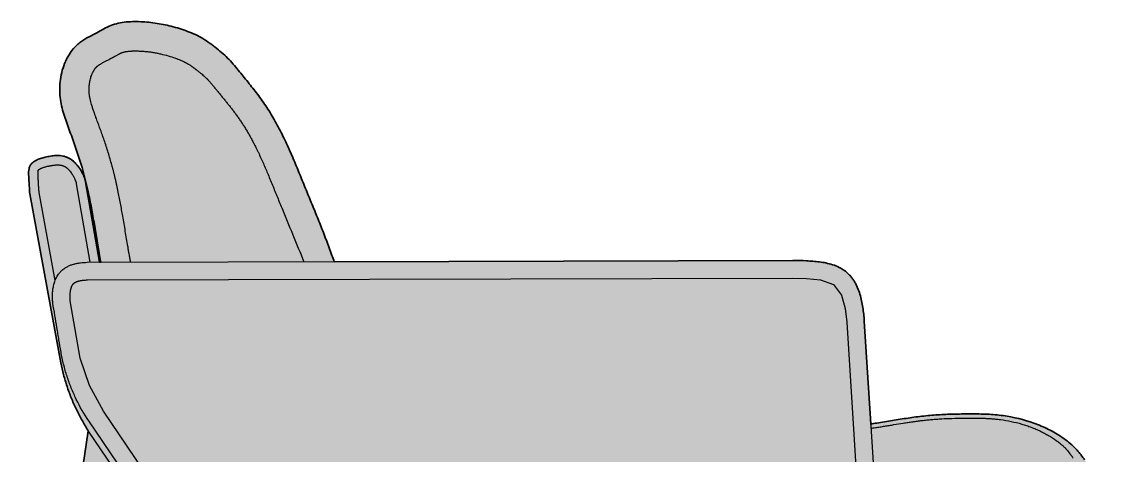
# Model space of a CAD drawing. Header units: millimetres. Extents: x 0 to 6384, y -1474 to 740.
# Drawn here: x 4554 to 5474, y 370 to 740 of the extents above; entities that cross this region are included whole.
import ezdxf

# ---------------------------------------------------------------- set-up
doc = ezdxf.new("R2010")
doc.units = ezdxf.units.MM
doc.layers.add('Blocks', color=7, linetype='Continuous')
doc.layers.add('Blocks$Fill', color=7, linetype='Continuous', true_color=0xffffff)
doc.layers.add('Blocks$Inner', color=7, linetype='Continuous', lineweight=25, true_color=0x007f00)
doc.layers.add('Blocks$Outline', color=7, linetype='Continuous', lineweight=35, true_color=0xff3f3f)

# ---------------------------------------------------------------- blocks, each defined once
blk = doc.blocks.new('Lissoni Sofa Side')
at = {"layer": 'Blocks$Fill'}
h = blk.add_hatch(color=256, dxfattribs=at)
h.paths.add_polyline_path([(-858.28, 731.86), (-861.68, 733.03), (-865.1, 734.1), (-868.53, 735.08), (-871.98, 735.96), (-875.44, 736.75), (-878.9, 737.45), (-882.37, 738.04), (-885.85, 738.54), (-889.34, 738.94), (-892.83, 739.24), (-896.32, 739.43), (-899.82, 739.52), (-903.33, 739.49), (-905.08, 739.43), (-906.83, 739.33), (-908.58, 739.19), (-910.32, 739.01), (-912.04, 738.78), (-913.74, 738.49), (-914.58, 738.33), (-915.41, 738.15), (-916.24, 737.96), (-917.05, 737.75), (-917.86, 737.53), (-918.66, 737.29), (-919.44, 737.04), (-920.22, 736.77), (-921, 736.48), (-921.76, 736.17), (-922.52, 735.86), (-923.27, 735.52), (-924.75, 734.82), (-926.23, 734.08), (-938.63, 727.49), (-942.06, 725.59), (-943.8, 724.56), (-945.53, 723.45), (-946.39, 722.86), (-947.25, 722.26), (-948.09, 721.63), (-948.92, 720.98), (-949.74, 720.3), (-950.53, 719.6), (-951.31, 718.87), (-952.07, 718.11), (-952.8, 717.33), (-953.51, 716.53), (-954.2, 715.7), (-954.87, 714.85), (-955.52, 713.99), (-956.14, 713.1), (-956.73, 712.2), (-957.31, 711.29), (-957.86, 710.37), (-958.39, 709.44), (-958.89, 708.51), (-959.38, 707.57), (-959.83, 706.63), (-960.27, 705.69), (-960.68, 704.74), (-961.08, 703.8), (-961.45, 702.85), (-961.81, 701.9), (-962.15, 700.95), (-962.46, 699.99), (-962.76, 699.04), (-963.04, 698.07), (-963.31, 697.11), (-963.55, 696.15), (-964, 694.21), (-964.37, 692.26), (-964.68, 690.3), (-964.92, 688.35), (-965.1, 686.39), (-965.21, 684.44), (-965.27, 682.5), (-965.26, 680.57), (-965.2, 678.65), (-965.08, 676.75), (-964.9, 674.87), (-964.67, 673.01), (-964.38, 671.18), (-964.05, 669.37), (-963.68, 667.59), (-963.26, 665.83), (-962.81, 664.09), (-962.33, 662.38), (-961.29, 659), (-959, 652.34), (-951.72, 632.22), (-949.44, 625.44), (-947.3, 618.64), (-945.33, 611.84), (-943.52, 605.02), (-941.86, 598.17), (-940.34, 591.27), (-937.62, 577.3), (-930.29, 534.33), (-931.41, 534.33), (-943.31, 602.96), (-943.59, 604.09), (-943.91, 605.21), (-944.27, 606.33), (-944.67, 607.43), (-944.89, 607.98), (-945.11, 608.53), (-945.35, 609.07), (-945.59, 609.62), (-945.85, 610.16), (-946.12, 610.69), (-946.4, 611.23), (-946.69, 611.76), (-946.99, 612.28), (-947.3, 612.8), (-947.61, 613.31), (-947.94, 613.82), (-948.62, 614.8), (-949.31, 615.75), (-950.01, 616.65), (-950.72, 617.51), (-951.45, 618.34), (-951.83, 618.75), (-952.21, 619.16), (-952.61, 619.55), (-953.01, 619.95), (-953.43, 620.33), (-953.85, 620.71), (-954.3, 621.08), (-954.76, 621.45), (-955.25, 621.81), (-955.51, 621.99), (-955.77, 622.17), (-956.04, 622.34), (-956.32, 622.52), (-956.6, 622.69), (-956.89, 622.85), (-957.17, 623), (-957.45, 623.15), (-958.01, 623.42), (-958.57, 623.68), (-959.14, 623.91), (-959.6, 624.08), (-959.95, 624.21), (-960.31, 624.33), (-960.89, 624.51), (-961.47, 624.66), (-962.06, 624.81), (-962.64, 624.93), (-963.23, 625.04), (-963.82, 625.13), (-964.4, 625.2), (-964.99, 625.26), (-965.58, 625.31), (-966.16, 625.33), (-966.75, 625.35), (-967.33, 625.35), (-967.35, 625.35), (-967.37, 625.35), (-968.15, 625.33), (-968.93, 625.29), (-969.65, 625.23), (-970.81, 625.11), (-971.95, 624.96), (-974.22, 624.6), (-976.44, 624.19), (-977.53, 623.96), (-978.6, 623.71), (-979.62, 623.45), (-980.61, 623.16), (-981.57, 622.85), (-982.52, 622.52), (-983, 622.34), (-983.49, 622.14), (-983.98, 621.93), (-984.48, 621.71), (-985, 621.46), (-985.52, 621.2), (-986.05, 620.91), (-986.59, 620.6), (-986.94, 620.38), (-987.28, 620.16), (-987.46, 620.04), (-987.51, 620), (-987.82, 619.77), (-988.13, 619.54), (-988.43, 619.29), (-988.58, 619.16), (-988.72, 619.03), (-988.97, 618.8), (-989.09, 618.68), (-989.21, 618.56), (-989.32, 618.43), (-989.44, 618.3), (-989.55, 618.17), (-989.66, 618.04), (-989.77, 617.91), (-989.87, 617.77), (-989.97, 617.63), (-990.07, 617.49), (-990.17, 617.35), (-990.26, 617.2), (-990.35, 617.06), (-990.43, 616.91), (-990.51, 616.76), (-990.59, 616.6), (-990.67, 616.44), (-990.74, 616.29), (-990.81, 616.13), (-990.88, 615.96), (-990.94, 615.8), (-991, 615.64), (-991.11, 615.3), (-991.21, 614.97), (-991.3, 614.63), (-991.38, 614.28), (-991.45, 613.94), (-991.52, 613.59), (-991.57, 613.24), (-991.61, 612.9), (-991.65, 612.55), (-991.68, 612.2), (-991.72, 611.5), (-991.75, 610.81), (-991.75, 610.12), (-991.73, 608.78), (-991.29, 600.45), (-990.76, 592.78), (-964.46, 448.48), (-963.28, 443.41), (-961.98, 438.4), (-960.57, 433.44), (-959.04, 428.52), (-957.36, 423.62), (-956.45, 421.19), (-955.5, 418.78), (-954.51, 416.39), (-953.47, 414.01), (-951.29, 409.33), (-949, 404.73), (-946.6, 400.18), (-944.09, 395.65), (-941.45, 391.14), (-941.07, 390.58), (-997.71, 3.57), (-971.99, -0.2), (-959.28, 86.59), (-173.95, 88.99), (-169.19, 0), (-143.22, 1.39), (-154.48, 211.92), (-153.5, 212.02), (-152.79, 212.11), (-152.09, 212.22), (-151.4, 212.34), (-150.71, 212.48), (-150.04, 212.64), (-149.37, 212.8), (-148.71, 212.99), (-148.05, 213.19), (-147.4, 213.4), (-146.76, 213.63), (-146.13, 213.87), (-145.51, 214.13), (-144.89, 214.4), (-144.29, 214.69), (-143.69, 214.99), (-143.1, 215.3), (-142.53, 215.63), (-141.96, 215.97), (-141.4, 216.33), (-140.84, 216.7), (-140.3, 217.08), (-139.76, 217.48), (-139.24, 217.9), (-138.72, 218.32), (-138.22, 218.76), (-137.73, 219.2), (-137.25, 219.66), (-136.78, 220.12), (-136.33, 220.59), (-135.9, 221.07), (-135.47, 221.55), (-135.07, 222.05), (-134.67, 222.55), (-134.29, 223.06), (-133.91, 223.57), (-133.55, 224.1), (-133.21, 224.63), (-132.87, 225.17), (-132.54, 225.72), (-132.23, 226.28), (-131.93, 226.84), (-131.64, 227.42), (-131.36, 228), (-131.1, 228.6), (-130.76, 229.41), (-130.46, 230.23), (-130.18, 231.07), (-130.05, 231.49), (-129.92, 231.91), (-129.81, 232.34), (-129.7, 232.77), (-129.51, 233.63), (-129.35, 234.48), (-129.22, 235.34), (-129.11, 236.2), (-129.04, 237.05), (-128.99, 237.89), (-128.96, 238.73), (-128.96, 239.58), (-128.99, 240.42), (-129.03, 241.26), (-129.11, 242.1), (-129.21, 242.95), (-129.33, 243.8), (-129.48, 244.65), (-129.66, 245.5), (-129.88, 246.35), (-130.11, 247.2), (-130.38, 248.04), (-130.67, 248.87), (-130.99, 249.69), (-131.32, 250.48), (-131.69, 251.26), (-132.07, 252.03), (-132.47, 252.78), (-132.89, 253.51), (-133.33, 254.23), (-133.79, 254.94), (-134.37, 255.78), (-131.97, 255.68), (-129.64, 255.62), (-127.63, 255.64), (-125.69, 255.71), (-124.73, 255.77), (-123.79, 255.85), (-122.86, 255.94), (-121.94, 256.06), (-121.01, 256.2), (-120.09, 256.36), (-119.17, 256.54), (-118.25, 256.74), (-117.33, 256.97), (-116.4, 257.21), (-115.47, 257.48), (-114.52, 257.78), (-113.57, 258.1), (-112.61, 258.44), (-111.64, 258.8), (-110.68, 259.19), (-109.71, 259.59), (-108.75, 260.02), (-107.8, 260.47), (-106.87, 260.93), (-105.94, 261.41), (-105.04, 261.92), (-104.15, 262.43), (-103.28, 262.97), (-102.44, 263.52), (-101.63, 264.09), (-100.83, 264.67), (-100.06, 265.27), (-99.31, 265.89), (-98.57, 266.51), (-97.86, 267.15), (-97.16, 267.81), (-96.48, 268.48), (-95.82, 269.16), (-94.53, 270.55), (-93.28, 271.99), (-92.06, 273.47), (-90.86, 274.98), (-89.68, 276.53), (-88.52, 278.11), (-87.39, 279.73), (-86.31, 281.39), (-85.26, 283.08), (-84.28, 284.82), (-83.35, 286.59), (-82.47, 288.39), (-81.65, 290.23), (-80.88, 292.1), (-80.17, 293.99), (-79.84, 294.94), (-79.53, 295.9), (-79.24, 296.86), (-78.97, 297.83), (-78.72, 298.81), (-78.49, 299.78), (-78.29, 300.76), (-78.11, 301.75), (-77.95, 302.73), (-77.82, 303.72), (-77.71, 304.71), (-77.61, 305.7), (-77.47, 307.69), (-77.39, 309.67), (-77.36, 311.66), (-77.37, 313.64), (-77.48, 317.59), (-77.72, 321.52), (-78.08, 325.45), (-78.55, 329.36), (-79.12, 333.27), (-79.78, 337.17), (-80.54, 341.07), (-80.98, 343), (-81.22, 343.96), (-81.49, 344.92), (-81.77, 345.87), (-82.06, 346.82), (-82.38, 347.76), (-82.72, 348.69), (-83.07, 349.62), (-83.44, 350.55), (-83.82, 351.46), (-84.23, 352.37), (-84.65, 353.28), (-85.08, 354.17), (-86, 355.94), (-86.97, 357.68), (-88, 359.38), (-89.07, 361.06), (-90.17, 362.72), (-92.48, 365.97), (-94.51, 368.7), (-96.58, 371.4), (-97.64, 372.72), (-98.74, 374.01), (-99.87, 375.27), (-101.04, 376.49), (-102.26, 377.67), (-103.51, 378.82), (-104.79, 379.93), (-106.1, 381.01), (-107.43, 382.05), (-108.79, 383.08), (-110.16, 384.07), (-111.55, 385.04), (-112.96, 385.98), (-114.39, 386.89), (-117.28, 388.65), (-120.22, 390.3), (-123.22, 391.86), (-126.27, 393.33), (-129.36, 394.7), (-132.49, 395.98), (-135.65, 397.17), (-138.85, 398.27), (-142.07, 399.28), (-145.32, 400.21), (-148.6, 401.05), (-151.89, 401.8), (-155.21, 402.47), (-158.54, 403.06), (-161.89, 403.56), (-165.25, 403.98), (-168.62, 404.32), (-172, 404.59), (-175.38, 404.79), (-182.16, 405.01), (-188.93, 405.07), (-202.41, 404.9), (-209.13, 404.69), (-215.87, 404.37), (-222.62, 403.89), (-229.39, 403.24), (-236.14, 402.44), (-274.59, 396.51), (-280.15, 484.26), (-280.35, 487.23), (-280.62, 490.12), (-280.94, 492.94), (-281.34, 495.76), (-281.81, 498.6), (-282.38, 501.47), (-282.7, 502.89), (-283.05, 504.3), (-283.42, 505.71), (-283.83, 507.1), (-284.26, 508.48), (-284.74, 509.85), (-285.24, 511.2), (-285.79, 512.55), (-286.39, 513.89), (-287.03, 515.22), (-287.37, 515.88), (-287.72, 516.53), (-288.08, 517.17), (-288.45, 517.81), (-288.83, 518.43), (-289.22, 519.04), (-289.62, 519.63), (-290.03, 520.21), (-290.44, 520.78), (-290.87, 521.33), (-291.3, 521.88), (-291.75, 522.41), (-292.22, 522.95), (-292.7, 523.48), (-293.21, 524.01), (-293.75, 524.54), (-294.32, 525.08), (-294.92, 525.61), (-295.54, 526.13), (-296.17, 526.63), (-296.81, 527.12), (-297.46, 527.58), (-298.11, 528.02), (-298.76, 528.45), (-299.42, 528.85), (-300.09, 529.24), (-300.76, 529.6), (-301.43, 529.96), (-302.12, 530.3), (-302.81, 530.62), (-303.51, 530.93), (-304.21, 531.22), (-304.91, 531.5), (-305.62, 531.77), (-306.33, 532.02), (-307.05, 532.26), (-308.47, 532.69), (-309.9, 533.08), (-311.32, 533.43), (-312.73, 533.73), (-314.14, 534), (-315.54, 534.24), (-318.34, 534.64), (-321.11, 534.95), (-323.87, 535.2), (-329.38, 535.58), (-335.09, 535.8), (-338.04, 535.84), (-341.06, 535.81), (-731.47, 534.83), (-743.21, 566.09), (-763.84, 616.53), (-769.22, 629.16), (-772.1, 635.55), (-775.13, 641.93), (-778.32, 648.24), (-781.67, 654.42), (-785.2, 660.45), (-788.9, 666.32), (-792.77, 672.03), (-796.77, 677.52), (-800.81, 682.77), (-804.88, 687.83), (-817.56, 703.34), (-819.86, 705.95), (-821.04, 707.23), (-822.26, 708.49), (-823.51, 709.72), (-824.79, 710.93), (-826.1, 712.11), (-827.43, 713.28), (-830.16, 715.55), (-832.97, 717.76), (-835.83, 719.92), (-838.75, 722.03), (-840.24, 723.05), (-841.75, 724.04), (-843.29, 724.99), (-844.85, 725.9), (-846.45, 726.77), (-848.08, 727.6), (-849.73, 728.39), (-851.4, 729.15), (-853.1, 729.87), (-854.81, 730.56)], flags=0)
h.paths.add_polyline_path([(-180.44, 210.47), (-175.34, 115.02), (-955.47, 112.64), (-919.46, 358.67), (-800.94, 183.62), (-800.3, 182.65), (-799.63, 181.73), (-798.96, 180.84), (-798.27, 180), (-797.58, 179.2), (-796.86, 178.41), (-796.11, 177.64), (-795.73, 177.27), (-795.33, 176.89), (-794.93, 176.53), (-794.52, 176.17), (-794.1, 175.82), (-793.68, 175.48), (-793.26, 175.15), (-792.83, 174.83), (-792.38, 174.52), (-791.92, 174.21), (-791.45, 173.91), (-790.96, 173.62), (-790.46, 173.34), (-789.95, 173.07), (-789.44, 172.81), (-788.93, 172.57), (-788.41, 172.35), (-787.9, 172.14), (-787.39, 171.94), (-786.88, 171.75), (-785.86, 171.4), (-784.82, 171.07), (-783.76, 170.78), (-782.67, 170.51), (-781.56, 170.28), (-780.44, 170.08), (-779.32, 169.92), (-778.34, 169.81), (-777.39, 169.72), (-776.54, 169.41), (-775.71, 169.13), (-774.71, 168.83), (-773.71, 168.56), (-772.71, 168.33), (-771.71, 168.12), (-770.71, 167.95), (-769.72, 167.8), (-768.72, 167.68), (-767.73, 167.58), (-766.74, 167.51), (-765.75, 167.45), (-763.73, 167.38), (-761.67, 167.37), (-759.6, 167.41), (-757.54, 167.49), (-753.48, 167.73), (-734.25, 169.38), (-658.98, 177.09)], flags=0)
at = {"layer": 'Blocks$Inner'}
for p, q in [((-951.15, 601.35), (-939.52, 534.31)), ((-969.15, 518.84), (-982.81, 593.81))]:
    blk.add_line(p, q, dxfattribs=at)
for points in [[(-943.31, 602.96), (-931.41, 534.33)], [(-964.46, 448.48), (-990.76, 592.78)], [(-941.87, 534.3), (-341.06, 535.81)], [(-941.55, 519.3), (-340.89, 520.81), (-329.19, 520.54), (-317.54, 519.37), (-306.38, 515.51), (-299.43, 506.29), (-296.4, 494.99), (-295.12, 483.37), (-280.98, 259.92)], [(-735.75, 184.3), (-755.88, 182.6), (-775.85, 185.9), (-788.98, 201.04), (-799.9, 217.91), (-928.09, 407.46), (-940.02, 429.17), (-947.8, 452.7), (-952.14, 477.11), (-956.28, 501.54)], [(-280.15, 484.26), (-265.99, 260.55)], [(-812.5, 209.78), (-940.51, 399.06)], [(-941.07, 390.58), (-997.71, 3.57), (-971.99, -0.2), (-919.46, 358.67)], [(-800.94, 183.62), (-941.45, 391.14)]]:
    blk.add_lwpolyline(points, dxfattribs=at)
for points, knots in [([(-858.28, 731.86), (-862.8, 733.48), (-871.95, 736.21), (-883.53, 738.37), (-892.82, 739.31), (-899.82, 739.59), (-906.84, 739.44), (-913.83, 738.64), (-920.32, 736.95), (-926.24, 734.17), (-932.14, 730.85), (-938.51, 727.61), (-944.41, 724.32), (-948.96, 721.05), (-953.18, 717.23), (-956.68, 712.57), (-959.44, 707.57), (-961.7, 702.55), (-963.74, 696.18), (-965.54, 685.73), (-965.29, 675.34), (-963.36, 665.76), (-961.34, 658.97), (-959.02, 652.34), (-956.59, 645.7), (-954.12, 638.96), (-950.9, 629.98), (-945.69, 614.1), (-941.15, 595.98), (-937.58, 577.31), (-934.33, 558.57), (-931.99, 544.25), (-930.33, 534.61), (-930.29, 534.33)], [0.9985787, 0.9985787, 0.9985787, 0.9985787, 1.0248945, 1.0512102, 1.0643681, 1.077526, 1.0906839, 1.1038418, 1.1169997, 1.1301576, 1.1433155, 1.1564734, 1.1696313, 1.1762102, 1.1827892, 1.1959471, 1.202526, 1.209105, 1.2222629, 1.2354208, 1.2617366, 1.2748945, 1.2880524, 1.3012102, 1.3143681, 1.327526, 1.3406839, 1.3669997, 1.4196313, 1.4459471, 1.4722629, 1.5248945, 1.5264402, 1.5264402, 1.5264402, 1.5264402]), ([(-804.88, 687.83), (-806.55, 689.88), (-809.14, 693.03), (-814.58, 699.75), (-821.9, 708.77), (-830.1, 715.61), (-835.82, 719.93), (-839.7, 722.76), (-846.8, 727.32), (-853.62, 730.19), (-858.28, 731.86)], [0.875, 0.875, 0.875, 0.875, 0.8860787, 0.8985787, 0.9235787, 0.9485787, 0.9548287, 0.9610787, 0.9735787, 0.9985787, 0.9985787, 0.9985787, 0.9985787]), ([(-904.93, 534.4), (-905.12, 535.51), (-905.53, 537.86), (-906.12, 541.3), (-906.7, 544.73), (-907.79, 551.2), (-909.39, 560.84), (-911.14, 571.21), (-912.54, 579.11), (-913.53, 584.56), (-914.57, 590), (-915.48, 594.53), (-916.24, 598.16), (-916.84, 600.89), (-917.45, 603.62), (-918.09, 606.35), (-918.75, 609.07), (-919.43, 611.79), (-920.14, 614.5), (-921.11, 618.09), (-922.37, 622.55), (-923.96, 627.87), (-925.64, 633.17), (-927.31, 638.14), (-928.93, 642.78), (-930.49, 647.12), (-932.07, 651.45), (-933.38, 655.02), (-934.28, 657.48), (-934.77, 658.84), (-935.11, 659.79), (-935.42, 660.65), (-935.8, 661.7), (-936.41, 663.44), (-937.25, 665.87), (-938.11, 668.6), (-938.85, 671.2), (-939.29, 673.02), (-939.53, 674.2), (-939.63, 674.72), (-939.72, 675.25), (-939.83, 675.94), (-939.96, 676.8), (-940.19, 678.84), (-940.34, 681.91), (-940.11, 685.9), (-939.46, 689.73), (-938.67, 692.42), (-938.02, 694.15), (-937.69, 694.95), (-937.34, 695.71), (-937.01, 696.41), (-936.67, 697.06), (-936.34, 697.66), (-935.99, 698.24), (-935.66, 698.77), (-935.31, 699.26), (-934.99, 699.7), (-934.68, 700.09), (-934.43, 700.37), (-934.24, 700.58), (-934.11, 700.72), (-933.98, 700.85), (-933.84, 700.98), (-933.71, 701.11), (-933.55, 701.25), (-933.39, 701.39), (-933.11, 701.61), (-932.73, 701.91), (-932.2, 702.29), (-931.61, 702.68), (-930.94, 703.12), (-930.2, 703.57), (-929.36, 704.06), (-928.44, 704.58), (-926.98, 705.37), (-925.03, 706.4), (-923.2, 707.36), (-921.97, 708), (-921.36, 708.33), (-920.74, 708.65), (-920.15, 708.97), (-919.58, 709.28), (-919.03, 709.57), (-918.49, 709.87), (-917.8, 710.24), (-916.97, 710.69), (-916.05, 711.19), (-915.18, 711.65), (-914.43, 712.04), (-913.73, 712.38), (-913.16, 712.66), (-912.63, 712.9), (-912.24, 713.06), (-911.96, 713.17), (-911.75, 713.25), (-911.52, 713.33), (-911.15, 713.45), (-910.65, 713.59), (-909.96, 713.76), (-909.22, 713.91), (-908.37, 714.06), (-907.47, 714.18), (-906.45, 714.29), (-905.36, 714.38), (-904.37, 714.44), (-903.54, 714.47), (-902.89, 714.49), (-902.23, 714.51), (-901.53, 714.52), (-900.79, 714.52), (-899.73, 714.52), (-897.88, 714.48), (-895.23, 714.37), (-892.04, 714.11), (-888.84, 713.74), (-885.63, 713.26), (-882.41, 712.68), (-878.14, 711.77), (-872.88, 710.4), (-868.76, 709.06), (-866.72, 708.33)], [-243.906513, -243.906513, -243.906513, -243.906513, -240.516879, -236.748827, -233.419165, -230.089502, -217.085957, -204.082411, -198.545713, -193.009015, -187.472316, -181.935618, -179.13966, -176.343702, -173.547743, -170.751785, -167.948903, -165.146021, -162.343139, -159.540257, -153.98577, -148.431284, -142.876797, -137.322311, -132.712976, -128.103641, -123.494306, -118.884971, -116.713004, -115.627021, -114.541038, -113.705952, -112.870866, -111.200694, -108.177028, -105.153362, -102.608586, -100.06381, -99.535982, -99.008155, -98.469625, -97.931096, -96.901788, -95.872481, -91.77185, -87.671219, -83.91058, -80.14994, -79.26079, -78.37164, -77.556031, -76.740422, -76.045567, -75.350712, -74.693877, -74.037042, -73.461843, -72.886644, -72.42036, -71.954076, -71.764714, -71.575352, -71.38599, -71.196627, -71.007168, -70.817709, -70.584223, -70.350736, -69.745954, -69.141171, -68.39, -67.638829, -66.72537, -65.81191, -64.695379, -63.578849, -60.825198, -58.071547, -57.374086, -56.676624, -55.979163, -55.281702, -54.662771, -54.043841, -53.42491, -52.805979, -51.695716, -50.585452, -49.664287, -48.743121, -48.042219, -47.341317, -46.822176, -46.303036, -46.096644, -45.890253, -45.633152, -45.376051, -44.723989, -44.071927, -43.261959, -42.451992, -41.487791, -40.523591, -39.365025, -38.206459, -37.550903, -36.895347, -36.23979, -35.584234, -34.793086, -34.001939, -32.419643, -29.235437, -26.051231, -22.81754, -19.583849, -16.294987, -13.006125, -6.503063, 0, 0, 0, 0]), ([(-866.72, 708.33), (-865.29, 707.81), (-863.21, 707.02), (-860.54, 705.86), (-858.99, 705.11), (-857.95, 704.57), (-857.38, 704.26), (-856.99, 704.05), (-856.64, 703.85), (-856.32, 703.66), (-856.01, 703.47), (-855.42, 703.11), (-854.57, 702.57), (-853.62, 701.93), (-852.83, 701.38), (-852.2, 700.92), (-851.57, 700.47), (-850.92, 699.99), (-850.37, 699.58), (-849.91, 699.23), (-849.51, 698.94), (-849.07, 698.6), (-848.41, 698.1), (-847.32, 697.26), (-845.81, 696.07), (-844.14, 694.69), (-842.58, 693.34), (-841.51, 692.35), (-840.83, 691.7), (-840.49, 691.37), (-840.13, 691.01), (-839.6, 690.47), (-838.95, 689.77), (-838.12, 688.87), (-837.26, 687.9), (-836.37, 686.87), (-835.5, 685.82), (-834.58, 684.71), (-833.62, 683.53), (-832.61, 682.29), (-831.6, 681.04), (-830.57, 679.77), (-829.52, 678.47), (-828.44, 677.15), (-827.36, 675.83), (-825.95, 674.11), (-824.23, 672.01), (-822.2, 669.5), (-820.18, 666.98), (-818.17, 664.39), (-816.17, 661.74), (-814.18, 659.01), (-812.24, 656.25), (-810.66, 653.92), (-809.42, 652.03), (-808.49, 650.59), (-807.57, 649.12), (-806.33, 647.1), (-804.8, 644.54), (-803.01, 641.39), (-801.27, 638.2), (-799.81, 635.41), (-798.62, 633.04), (-797.8, 631.39), (-797.13, 630.01), (-796.6, 628.91), (-796.07, 627.81), (-795, 625.52), (-793.4, 622.03), (-791.32, 617.32), (-789.3, 612.6), (-787.25, 607.72), (-785.16, 602.7), (-783.04, 597.53), (-780.93, 592.36), (-778.81, 587.16), (-777.25, 583.34), (-776.39, 581.25), (-776.26, 580.91), (-769.96, 565.53), (-763.66, 550.15), (-757.37, 534.77)], [0, 0, 0, 0, 4.569263, 6.657501, 8.74574, 9.7126, 10.196029, 10.679459, 11.045295, 11.411131, 11.776967, 12.142804, 13.474757, 14.806711, 15.584888, 16.363065, 17.141242, 17.919419, 18.780806, 19.211499, 19.642193, 20.262775, 20.883357, 22.12452, 24.391356, 26.658191, 28.62163, 30.585069, 31.017029, 31.448989, 32.000539, 32.55209, 33.709257, 34.866424, 36.2294, 37.592376, 38.955352, 40.318328, 41.919302, 43.520277, 45.121251, 46.722226, 48.430311, 50.138397, 51.846483, 53.554568, 56.781817, 60.009066, 63.236314, 66.463563, 69.838562, 73.213561, 76.588561, 79.96356, 81.665389, 83.367218, 85.1141, 86.860982, 90.465204, 94.069427, 97.719132, 101.368837, 103.518952, 105.669066, 106.893421, 108.117776, 109.34213, 110.566485, 115.709186, 120.851887, 125.994587, 131.137288, 136.720928, 142.304567, 147.888207, 153.471846, 159.159451, 160.2595, 160.2595, 160.2595, 210.120017, 210.120017, 210.120017, 210.120017]), ([(-731.46, 534.81), (-732.11, 536.59), (-734.33, 542.68), (-738.13, 553.08), (-743.17, 566.11), (-748.45, 579.04), (-753.58, 591.49), (-758.65, 603.95), (-763.81, 616.53), (-769.13, 629.11), (-775.02, 641.98), (-781.56, 654.53), (-788.77, 666.43), (-795.41, 675.82), (-800.81, 682.8), (-803.51, 686.16), (-804.88, 687.83)], [0.564613, 0.564613, 0.564613, 0.564613, 0.575, 0.6, 0.625, 0.65, 0.675, 0.7, 0.725, 0.75, 0.775, 0.8, 0.825, 0.85, 0.8625, 0.875, 0.875, 0.875, 0.875]), ([(-990.76, 592.78), (-990.9, 594.58), (-991.09, 597.17), (-991.27, 600.05), (-991.36, 601.65), (-991.4, 602.5), (-991.43, 602.97), (-991.44, 603.07), (-991.46, 603.42), (-991.51, 604.39), (-991.62, 606.23), (-991.74, 608.73), (-991.78, 611.5), (-991.49, 614.3), (-990.73, 616.55), (-989.69, 618.07), (-988.42, 619.38), (-986.58, 620.68), (-984.45, 621.75), (-982.51, 622.55), (-980.63, 623.17), (-978.62, 623.72), (-976.45, 624.2), (-973.49, 624.74), (-969.67, 625.33), (-965, 625.43), (-960.73, 624.61), (-958.14, 623.52), (-957.12, 622.97)], [4, 4, 4, 4, 4.0555556, 4.0833333, 4.0972222, 4.1111111, 4.1152548, 4.1152548, 4.1152548, 4.131252, 4.1590298, 4.1868076, 4.2145854, 4.2423631, 4.2701409, 4.2840298, 4.2979187, 4.3256965, 4.3534742, 4.381252, 4.4090298, 4.4368076, 4.4645854, 4.4923631, 4.5479187, 4.6034742, 4.6590298, 4.6986075, 4.6986075, 4.6986075, 4.6986075]), ([(-987.52, 620), (-987.5, 620.01), (-987.41, 620.07), (-987.25, 620.18), (-986.97, 620.37), (-986.59, 620.6), (-986.13, 620.87), (-985.67, 621.12), (-985.2, 621.37), (-984.58, 621.67), (-983.79, 622.02), (-982.79, 622.42), (-981.76, 622.8), (-980.34, 623.25), (-978.61, 623.73), (-976.43, 624.2), (-974.23, 624.61), (-971.97, 624.98), (-969.64, 625.26), (-967.39, 625.38), (-965, 625.31), (-962.66, 624.98), (-960.7, 624.48), (-959.14, 623.92), (-958, 623.44), (-956.89, 622.87), (-955.37, 621.94), (-953.81, 620.72), (-952.19, 619.18), (-950.71, 617.52), (-949.31, 615.79), (-947.92, 613.83), (-946.66, 611.77), (-945.56, 609.62), (-944.34, 606.71), (-943.66, 604.47), (-943.31, 602.96)], [0.3184212, 0.3184212, 0.3184212, 0.3184212, 0.3194444, 0.3229167, 0.3263889, 0.3333333, 0.3402778, 0.3472222, 0.3541667, 0.3611111, 0.375, 0.3888889, 0.4027778, 0.4166667, 0.4444444, 0.4722222, 0.5, 0.5277778, 0.5555556, 0.5833333, 0.6111111, 0.6388889, 0.6666667, 0.6805556, 0.6944444, 0.7083333, 0.7222222, 0.75, 0.7777778, 0.8055556, 0.8333333, 0.8611111, 0.8888889, 0.9166667, 0.9444444, 1, 1, 1, 1]), ([(-982.81, 593.81), (-982.86, 594.42), (-982.96, 595.77), (-983.09, 597.61), (-983.21, 599.32), (-983.29, 600.62), (-983.35, 601.76), (-983.4, 602.7), (-983.45, 603.59), (-983.52, 604.68), (-983.6, 606.03), (-983.66, 607.18), (-983.69, 607.88), (-983.7, 608.12), (-983.71, 608.37), (-983.72, 608.7), (-983.73, 609.03), (-983.74, 609.36), (-983.75, 609.61), (-983.75, 609.86), (-983.75, 610.11), (-983.75, 610.36), (-983.75, 610.61), (-983.74, 610.86), (-983.73, 611.11), (-983.72, 611.36), (-983.7, 611.59), (-983.68, 611.8), (-983.66, 611.99), (-983.64, 612.18), (-983.61, 612.35), (-983.59, 612.5), (-983.55, 612.63), (-983.53, 612.74), (-983.5, 612.82), (-983.49, 612.89), (-983.45, 612.94), (-983.47, 612.98), (-983.45, 613), (-983.43, 613.02), (-983.4, 613.05), (-983.37, 613.09), (-983.32, 613.13), (-983.26, 613.18), (-983.19, 613.24), (-983.11, 613.31), (-982.99, 613.4), (-982.81, 613.52), (-982.47, 613.75), (-981.97, 614.04), (-981.38, 614.33), (-980.84, 614.58), (-980.19, 614.85), (-979.32, 615.18), (-978.23, 615.53), (-977.05, 615.86), (-976.03, 616.1), (-975.18, 616.28), (-974.54, 616.41), (-973.89, 616.53), (-973.24, 616.65), (-972.58, 616.77), (-971.95, 616.87), (-971.35, 616.97), (-970.58, 617.08), (-969.66, 617.2), (-968.58, 617.3), (-967.73, 617.34), (-967.07, 617.35), (-966.61, 617.35), (-966.14, 617.33), (-965.51, 617.28), (-964.73, 617.19), (-963.82, 617.01), (-962.93, 616.77), (-962.22, 616.53), (-961.69, 616.31), (-961.31, 616.14), (-960.94, 615.95), (-960.6, 615.76), (-960.29, 615.57), (-960.02, 615.38), (-959.75, 615.19), (-959.37, 614.9), (-958.9, 614.5), (-958.32, 613.96), (-957.84, 613.48), (-957.45, 613.05), (-957.16, 612.73), (-956.87, 612.39), (-956.49, 611.93), (-955.85, 611.14), (-954.99, 609.99), (-954.21, 608.79), (-953.63, 607.79), (-953.19, 606.96), (-952.76, 606.07), (-951.97, 604.22), (-951.46, 602.63), (-951.15, 601.35)], [76.200634, 76.200634, 76.200634, 76.200634, 78.031808, 80.274399, 81.72483, 83.175261, 84.172265, 85.169269, 86.002996, 86.836723, 88.443374, 90.050026, 90.297049, 90.544072, 90.791095, 91.038119, 91.532165, 91.779188, 92.026212, 92.277198, 92.528185, 92.779172, 93.030159, 93.281146, 93.532132, 93.783119, 94.034106, 94.223154, 94.412203, 94.601252, 94.7903, 94.932454, 95.074607, 95.172359, 95.27011, 95.336915, 95.403721, 95.432255, 95.44661, 95.480238, 95.513866, 95.57334, 95.632815, 95.717209, 95.801604, 95.909438, 96.017272, 96.279941, 96.542611, 97.266384, 97.990156, 98.518423, 99.046689, 100.103222, 101.297804, 102.492386, 103.788691, 104.436843, 105.084996, 105.750605, 106.416214, 107.081824, 107.747433, 108.330019, 108.912605, 110.077776, 111.119663, 112.16155, 112.628822, 113.096094, 113.563367, 114.030639, 114.977933, 115.925227, 116.831182, 117.737138, 118.152497, 118.567855, 118.983213, 119.398572, 119.733132, 120.067693, 120.402253, 120.736814, 121.4913, 122.245785, 123.106176, 123.536371, 123.966567, 124.417366, 124.868165, 125.769763, 127.471149, 129.172536, 130.056554, 130.940572, 131.980117, 133.019663, 136.981175, 136.981175, 136.981175, 136.981175]), ([(-971.15, 499.56), (-971.3, 500.93), (-971.45, 503.55), (-971.44, 507.03), (-971.18, 510.68), (-970.57, 514.37), (-969.72, 517.42), (-968.75, 519.87), (-967.87, 521.69), (-966.83, 523.42), (-965.92, 524.67), (-965.17, 525.59), (-964.56, 526.27), (-963.89, 526.96), (-962.96, 527.83), (-961.86, 528.72), (-960.76, 529.49), (-959.64, 530.19), (-958.44, 530.85), (-957.08, 531.48), (-955.22, 532.21), (-952.99, 532.89), (-950.32, 533.48), (-946.63, 534.03), (-943.78, 534.23), (-941.87, 534.3)], [8, 8, 8, 8, 8.071429, 8.142857, 8.214286, 8.285714, 8.357143, 8.392857, 8.428571, 8.464286, 8.5, 8.517857, 8.535714, 8.553571, 8.571429, 8.598214, 8.625, 8.651786, 8.678571, 8.705357, 8.732143, 8.785714, 8.839286, 8.892857, 9, 9, 9, 9]), ([(-341.06, 535.81), (-336.99, 535.89), (-331.16, 535.73), (-323.89, 535.23), (-318.34, 534.7), (-312.75, 533.82), (-307.05, 532.4), (-302.3, 530.5), (-298.76, 528.5), (-296.15, 526.69), (-293.66, 524.53), (-291.71, 522.42), (-290.01, 520.26), (-288.43, 517.84), (-286.99, 515.23), (-285.35, 511.67), (-283.75, 507.13), (-282.31, 501.49), (-281.28, 495.72), (-280.59, 490.17), (-280.26, 486.27), (-280.15, 484.26)], [1, 1, 1, 1, 1.125, 1.1875, 1.25, 1.3125, 1.375, 1.4375, 1.46875, 1.5, 1.53125, 1.5625, 1.59375, 1.625, 1.65625, 1.6875, 1.75, 1.8125, 1.875, 1.9375, 2, 2, 2, 2]), ([(-956.28, 501.54), (-956.3, 501.75), (-956.34, 502.32), (-956.4, 503.23), (-956.43, 504.29), (-956.44, 505.36), (-956.42, 506.43), (-956.36, 507.5), (-956.27, 508.58), (-956.16, 509.45), (-956.05, 510.14), (-955.96, 510.64), (-955.86, 511.14), (-955.71, 511.75), (-955.51, 512.48), (-955.26, 513.2), (-955.01, 513.81), (-954.82, 514.21), (-954.66, 514.51), (-954.55, 514.72), (-954.43, 514.92), (-954.31, 515.11), (-954.18, 515.31), (-954.04, 515.49), (-953.9, 515.68), (-953.75, 515.85), (-953.6, 516.02), (-953.45, 516.17), (-953.3, 516.32), (-953.14, 516.47), (-952.96, 516.62), (-952.78, 516.76), (-952.6, 516.89), (-952.4, 517.03), (-952.18, 517.16), (-951.96, 517.29), (-951.73, 517.42), (-951.46, 517.55), (-951.17, 517.68), (-950.84, 517.82), (-950.51, 517.94), (-950.14, 518.07), (-949.74, 518.19), (-949.15, 518.36), (-948.44, 518.53), (-947.61, 518.7), (-946.8, 518.83), (-945.99, 518.95), (-944.81, 519.09), (-943.32, 519.22), (-942.11, 519.28), (-941.55, 519.3)], [236.830914, 236.830914, 236.830914, 236.830914, 237.463587, 238.523852, 239.584118, 240.644384, 241.719767, 242.795151, 243.870534, 244.945918, 245.453056, 245.960194, 246.467333, 246.974471, 247.849607, 248.724742, 249.275422, 249.826102, 250.058608, 250.291115, 250.523622, 250.756129, 250.988673, 251.221217, 251.45376, 251.686304, 251.902161, 252.118019, 252.333877, 252.549735, 252.779478, 253.00922, 253.238963, 253.468705, 253.731122, 253.993538, 254.255954, 254.518371, 254.872563, 255.226756, 255.580948, 255.935141, 256.392098, 256.849055, 257.762969, 258.580481, 259.397994, 260.215507, 261.033019, 262.988706, 264.679665, 264.679665, 264.679665, 264.679665]), ([(-940.51, 399.06), (-944.48, 404.92), (-949.81, 414.15), (-955.54, 427.06), (-959.16, 437.08), (-961.57, 445.57), (-963.16, 452.59), (-964.49, 459.58), (-965.6, 466.58), (-966.73, 473.41), (-967.9, 480.32), (-969.39, 489.03), (-970.56, 496.05), (-971.15, 499.56)], [7, 7, 7, 7, 7.2, 7.3, 7.4, 7.5, 7.55, 7.6, 7.7, 7.75, 7.8, 7.9, 8, 8, 8, 8]), ([(-92.48, 365.97), (-93.15, 366.88), (-94.5, 368.7), (-96.56, 371.41), (-98.71, 374.04), (-101.78, 377.34), (-106.04, 381.08), (-113.34, 386.44), (-123.09, 392.12), (-139.73, 399.16), (-157.35, 403.39), (-175.37, 404.96), (-188.95, 405.12), (-202.41, 404.95), (-215.85, 404.48), (-229.4, 403.35), (-242.89, 401.56), (-256.22, 399.42), (-266.95, 397.63), (-273.25, 396.7), (-275.12, 396.43)], [1, 1, 1, 1, 1.0044643, 1.0089286, 1.0133929, 1.0178571, 1.0267857, 1.0357143, 1.0535714, 1.0714286, 1.1071429, 1.125, 1.1428571, 1.1607143, 1.1785714, 1.1964286, 1.2142857, 1.2321429, 1.25, 1.2575012, 1.2575012, 1.2575012, 1.2575012]), ([(-274.36, 392.86), (-273.8, 392.94), (-272.57, 393.11), (-270.01, 393.49), (-267.34, 393.9), (-264.68, 394.31), (-262.05, 394.74), (-258.76, 395.27), (-253.52, 396.13), (-248.25, 396.99), (-242.95, 397.81), (-238.92, 398.4), (-234.89, 398.95), (-230.87, 399.45), (-227.53, 399.82), (-224.87, 400.09), (-222.82, 400.28), (-220.71, 400.46), (-217.82, 400.67), (-212.69, 401), (-205.32, 401.3), (-198.71, 401.43), (-194.36, 401.48), (-191.57, 401.5), (-188.16, 401.52), (-184.13, 401.5), (-180.21, 401.42), (-176.32, 401.28), (-173.05, 401.09), (-170.39, 400.89), (-168.32, 400.7), (-166.26, 400.47), (-161.82, 399.92), (-155.03, 398.77), (-147.65, 396.92), (-141.98, 395.14), (-137.97, 393.7), (-134.01, 392.11), (-130.23, 390.41), (-126.62, 388.6), (-122.05, 386.05), (-118.29, 383.61), (-115.28, 381.4), (-113.96, 380.38), (-112.65, 379.32), (-111.46, 378.28), (-110.36, 377.27), (-109.54, 376.46), (-108.9, 375.81), (-108.49, 375.37), (-108.12, 374.96), (-107.42, 374.16), (-106.36, 372.89), (-105.3, 371.52), (-104.55, 370.54), (-104.11, 369.95), (-103.67, 369.36), (-103.2, 368.73), (-102.7, 368.06), (-102.35, 367.58), (-102.17, 367.34)], [-183.08366, -183.08366, -183.08366, -183.08366, -181.379729, -179.354247, -175.315312, -173.295844, -171.276376, -167.295277, -163.314178, -155.35198, -151.28047, -147.208961, -143.137451, -139.065942, -135.062659, -133.061018, -131.059377, -128.881772, -126.704166, -122.348955, -113.469424, -104.589894, -102.501453, -100.413012, -96.236129, -92.279132, -88.322136, -84.45772, -80.593305, -78.519236, -76.445166, -74.371097, -72.297027, -63.016145, -53.735263, -49.471845, -45.208426, -40.945007, -36.681588, -32.760934, -28.840281, -20.998973, -19.32189, -17.644807, -15.967723, -14.29064, -12.892165, -11.493689, -10.830054, -10.166419, -9.676588, -9.186757, -6.955333, -4.72391, -3.989056, -3.254202, -2.519348, -1.784494, -0.892247, 0, 0, 0, 0])]:
    blk.add_open_spline(points, degree=3, knots=knots, dxfattribs=at)
blk.add_open_spline([(-941.45, 391.14), (-943.25, 394.13), (-946.67, 400.17), (-951.36, 409.28), (-955.63, 418.72), (-959.14, 428.5), (-962.04, 438.37), (-963.72, 445.07), (-964.46, 448.48)], degree=3, dxfattribs=at)
at = {"layer": 'Blocks$Outline'}
for points in [[(-931.41, 534.33), (-943.31, 602.96)], [(-990.76, 592.78), (-964.46, 448.48)], [(-930.29, 534.33), (-931.41, 534.33)], [(-341.06, 535.81), (-731.47, 534.83)], [(-274.59, 396.51), (-280.15, 484.26)], [(-941.07, 390.58), (-997.71, 3.57)], [(-941.45, 391.14), (-941.07, 390.58)]]:
    blk.add_lwpolyline(points, dxfattribs=at)
for points, knots in [([(-858.28, 731.86), (-862.8, 733.48), (-871.95, 736.21), (-883.53, 738.37), (-892.82, 739.31), (-899.82, 739.59), (-906.84, 739.44), (-913.83, 738.64), (-920.32, 736.95), (-926.24, 734.17), (-932.14, 730.85), (-938.51, 727.61), (-944.41, 724.32), (-948.96, 721.05), (-953.18, 717.23), (-956.68, 712.57), (-959.44, 707.57), (-961.7, 702.55), (-963.74, 696.18), (-965.54, 685.73), (-965.29, 675.34), (-963.36, 665.76), (-961.34, 658.97), (-959.02, 652.34), (-956.59, 645.7), (-954.12, 638.96), (-950.9, 629.98), (-945.69, 614.1), (-941.15, 595.98), (-937.58, 577.31), (-934.33, 558.57), (-931.99, 544.25), (-930.33, 534.61), (-930.29, 534.33)], [0, 0, 0, 0, 0.0263158, 0.0526316, 0.0657895, 0.0789474, 0.0921053, 0.1052632, 0.1184211, 0.1315789, 0.1447368, 0.1578947, 0.1710526, 0.1776316, 0.1842105, 0.1973684, 0.2039474, 0.2105263, 0.2236842, 0.2368421, 0.2631579, 0.2763158, 0.2894737, 0.3026316, 0.3157895, 0.3289474, 0.3421053, 0.3684211, 0.4210526, 0.4473684, 0.4736842, 0.5263158, 0.5278613, 0.5278613, 0.5278613, 0.5278613]), ([(-804.88, 687.83), (-806.55, 689.88), (-809.14, 693.03), (-814.58, 699.75), (-821.9, 708.77), (-830.1, 715.61), (-835.82, 719.93), (-839.7, 722.76), (-846.8, 727.32), (-853.62, 730.19), (-858.28, 731.86)], [0.8764213, 0.8764213, 0.8764213, 0.8764213, 0.8875, 0.9, 0.925, 0.95, 0.95625, 0.9625, 0.975, 1, 1, 1, 1]), ([(-731.47, 534.83), (-732.12, 536.61), (-734.33, 542.69), (-738.13, 553.08), (-743.17, 566.11), (-748.45, 579.04), (-753.58, 591.49), (-758.65, 603.95), (-763.81, 616.53), (-769.13, 629.11), (-775.02, 641.98), (-781.56, 654.53), (-788.77, 666.43), (-795.41, 675.82), (-800.81, 682.8), (-803.51, 686.16), (-804.88, 687.83)], [0.5646502, 0.5646502, 0.5646502, 0.5646502, 0.575, 0.6, 0.625, 0.65, 0.675, 0.7, 0.725, 0.75, 0.775, 0.8, 0.825, 0.85, 0.8625, 0.875, 0.875, 0.875, 0.875]), ([(-987.51, 620), (-987.93, 619.7), (-988.69, 619.1), (-989.69, 618.07), (-990.73, 616.55), (-991.49, 614.3), (-991.78, 611.5), (-991.74, 608.73), (-991.62, 606.23), (-991.51, 604.39), (-991.46, 603.42), (-991.44, 603.07), (-991.43, 602.97), (-991.4, 602.5), (-991.36, 601.65), (-991.27, 600.05), (-991.09, 597.17), (-990.9, 594.58), (-990.76, 592.78)], [-0.3138904, -0.3138904, -0.3138904, -0.3138904, -0.2979187, -0.2840298, -0.2701409, -0.2423631, -0.2145854, -0.1868076, -0.1590298, -0.131252, -0.1152548, -0.1152548, -0.1152548, -0.1111111, -0.0972222, -0.0833333, -0.0555556, 0, 0, 0, 0]), ([(-987.28, 620.16), (-987.34, 620.12), (-987.42, 620.06), (-987.5, 620.01), (-987.51, 620)], [-0.322351372, -0.322351372, -0.322351372, -0.322351372, -0.319444444, -0.318421217, -0.318421217, -0.318421217, -0.318421217]), ([(-968.93, 625.29), (-969.17, 625.27), (-970.96, 625.13), (-973.49, 624.74), (-976.45, 624.2), (-978.62, 623.72), (-980.63, 623.17), (-982.51, 622.55), (-984.45, 621.75), (-986.09, 620.92), (-987.05, 620.31), (-987.28, 620.16)], [-0.5565992, -0.5565992, -0.5565992, -0.5565992, -0.5479187, -0.4923631, -0.4645854, -0.4368076, -0.4090298, -0.381252, -0.3534742, -0.3256965, -0.316842, -0.316842, -0.316842, -0.316842]), ([(-967.33, 625.35), (-967.34, 625.35), (-967.88, 625.34), (-968.41, 625.32), (-968.93, 625.29)], [-0.58377973, -0.58377973, -0.58377973, -0.58377973, -0.58333333, -0.56437558, -0.56437558, -0.56437558, -0.56437558]), ([(-959.6, 624.08), (-959.83, 624.17), (-961.61, 624.78), (-964.21, 625.28), (-966.55, 625.36), (-967.33, 625.35)], [-0.66768742, -0.66768742, -0.66768742, -0.66768742, -0.6590298, -0.60347424, -0.57569646, -0.57569646, -0.57569646, -0.57569646]), ([(-943.31, 602.96), (-943.66, 604.47), (-944.34, 606.71), (-945.56, 609.62), (-946.66, 611.77), (-947.92, 613.83), (-949.31, 615.79), (-950.71, 617.52), (-952.19, 619.18), (-953.81, 620.72), (-955.37, 621.94), (-956.89, 622.87), (-958, 623.44), (-958.91, 623.82), (-959.44, 624.03), (-959.6, 624.08)], [-1, -1, -1, -1, -0.9444444, -0.9166667, -0.8888889, -0.8611111, -0.8333333, -0.8055556, -0.7777778, -0.75, -0.7222222, -0.7083333, -0.6944444, -0.6805556, -0.6751408, -0.6751408, -0.6751408, -0.6751408]), ([(-280.15, 484.26), (-280.26, 486.27), (-280.59, 490.17), (-281.28, 495.72), (-282.31, 501.49), (-283.75, 507.13), (-285.35, 511.67), (-286.99, 515.23), (-288.43, 517.84), (-290.01, 520.26), (-291.71, 522.42), (-293.66, 524.53), (-296.15, 526.69), (-298.76, 528.5), (-302.3, 530.5), (-307.05, 532.4), (-312.75, 533.82), (-318.34, 534.7), (-323.89, 535.23), (-331.16, 535.73), (-336.99, 535.89), (-341.06, 535.81)], [-1, -1, -1, -1, -0.9375, -0.875, -0.8125, -0.75, -0.6875, -0.65625, -0.625, -0.59375, -0.5625, -0.53125, -0.5, -0.46875, -0.4375, -0.375, -0.3125, -0.25, -0.1875, -0.125, 0, 0, 0, 0]), ([(-92.48, 365.97), (-93.15, 366.88), (-94.5, 368.7), (-96.56, 371.41), (-98.71, 374.04), (-101.78, 377.34), (-106.04, 381.08), (-113.34, 386.44), (-123.09, 392.12), (-139.73, 399.16), (-157.35, 403.39), (-175.37, 404.96), (-188.95, 405.12), (-202.41, 404.95), (-215.85, 404.48), (-229.4, 403.35), (-242.89, 401.56), (-256.22, 399.42), (-266.77, 397.66), (-272.9, 396.75), (-274.59, 396.51)], [0, 0, 0, 0, 0.0044643, 0.0089286, 0.0133929, 0.0178571, 0.0267857, 0.0357143, 0.0535714, 0.0714286, 0.1071429, 0.125, 0.1428571, 0.1607143, 0.1785714, 0.1964286, 0.2142857, 0.2321429, 0.25, 0.2567961, 0.2567961, 0.2567961, 0.2567961])]:
    blk.add_open_spline(points, degree=3, knots=knots, dxfattribs=at)
blk.add_open_spline([(-964.46, 448.48), (-963.72, 445.07), (-962.04, 438.37), (-959.14, 428.5), (-955.63, 418.72), (-951.36, 409.28), (-946.67, 400.17), (-943.25, 394.13), (-941.45, 391.14)], degree=3, dxfattribs=at)

msp = doc.modelspace()

# ---------------------------------------------------------------- block references
at = {"layer": 'Blocks'}
msp.add_blockref('Lissoni Sofa Side', (5551.71, 0), dxfattribs=at)

doc.saveas('drawing.dxf')
